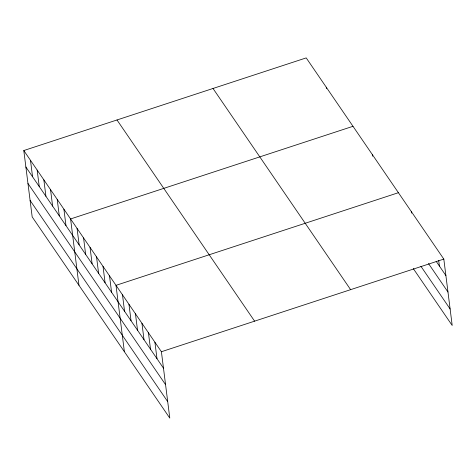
<?xml version="1.0" encoding="UTF-8"?>
<svg xmlns="http://www.w3.org/2000/svg" width="476" height="476" viewBox="0 0 476 476"><rect width="100%" height="100%" fill="white"/><g stroke="black" fill="none" stroke-linecap="round" stroke-linejoin="round"><path stroke-width="0.71" d="M23.8 150.541L161.406 351.728L169.789 418.101L32.184 216.913L23.8 150.541L306.211 57.899L443.816 259.087L452.2 325.459L413.275 268.547M352.996 126.307L70.585 218.948L78.968 285.314M398.406 192.697L115.995 285.338L124.379 351.71M161.406 351.728L443.816 259.087M436.165 261.324L445.893 275.55M428.513 263.567L447.975 292.02M420.927 266.31L450.118 308.989M213.016 88.471L350.622 289.658M116.995 119.97L254.6 321.157M25.883 167.005L163.482 368.192M27.959 183.474L165.565 384.662M30.101 200.444L167.707 401.631M438.688 260.336L439.407 266.066M411.383 211.665L411.562 213.093M372.458 154.76L372.637 156.188M326.262 87.215L326.447 88.649M154.914 342.244L156.997 358.708M148.429 332.76L150.511 349.223M141.943 323.275L144.02 339.739M135.458 313.791L137.534 330.255M128.966 304.307L131.049 320.77M122.481 294.822L124.563 311.286M109.51 275.854L111.586 292.318M103.018 266.37L105.101 282.833M96.533 256.885L98.615 273.349M90.047 247.401L92.124 263.865M83.562 237.917L85.638 254.38M77.07 228.432L79.153 244.896M63.903 209.172L65.98 225.636M57.215 199.402L59.298 215.866M50.533 189.632L52.616 206.096M43.852 179.857L45.928 196.32M37.17 170.087L39.246 186.55M30.482 160.317L32.564 176.78"/></g></svg>
